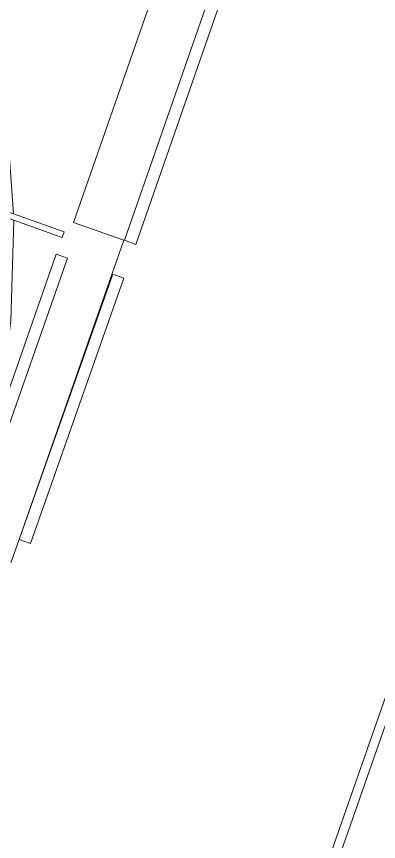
# Model space of a CAD drawing. Header units: metres. Extents: x 105146 to 106170, y 111783 to 118163.
# Drawn here: x 105901.85 to 105907.91, y 114668.46 to 114682.24 of the extents above; entities that cross this region are included whole.
import ezdxf

# ---------------------------------------------------------------- set-up
doc = ezdxf.new("R2010")
doc.units = ezdxf.units.M
doc.layers.add('20-EP-ZONA-DURA', color=253, linetype='CONTINUOUS', lineweight=13)
doc.layers.add('20-EP-ZONA-VERDE', color=84, linetype='CONTINUOUS', lineweight=13)

msp = doc.modelspace()

# ---------------------------------------------------------------- linework, layer by layer
at = {"layer": '20-EP-ZONA-DURA'}
for points in [[(105876.4239, 114580.6874), (105911.3919, 114680.4896), (105912.0317, 114682.3162), (105912.6711, 114684.1431), (105913.3092, 114685.9707), (105913.9455, 114687.7987), (105914.5794, 114689.6278), (105915.2103, 114691.4579), (105915.8374, 114693.2895), (105916.4606, 114695.1224), (105917.0785, 114696.9572), (105917.6913, 114698.7938), (105918.276, 114700.5664), (105918.4181, 114700.5181), (105918.5601, 114700.4698), (105918.5077, 114700.3208), (105918.0812, 114699.1033), (105876.1418, 114579.4593)], [(105904.6173, 114683.9875), (105902.8055, 114678.8019), (105903.6505, 114678.5065), (105901.8987, 114673.5037), (105901.7655, 114673.1265), (105901.0073, 114673.3941), (105900.8225, 114673.4593), (105900.8559, 114673.5535), (105900.9557, 114673.8365), (105901.1443, 114673.7699), (105902.7081, 114678.2021), (105902.5195, 114678.2687), (105901.5392, 114675.4903), (105901.7593, 114677.1573), (105901.8075, 114678.8381), (105902.6195, 114678.5515), (105902.6527, 114678.6459), (105901.8047, 114678.9451), (105901.7047, 114680.3381), (105901.3409, 114683.5053)]]:
    msp.add_lwpolyline(points, dxfattribs=at)
at = {"layer": '20-EP-ZONA-VERDE'}
for points in [[(105907.4171, 114688.6641), (105903.8509, 114678.4351), (105903.6627, 114678.5027), (105907.2281, 114688.7295), (105907.4171, 114688.6641)], [(105898.9297, 114679.9595), (105899.1385, 114679.8857), (105901.6025, 114679.0165), (105901.8047, 114678.9451), (105902.6527, 114678.6459), (105902.6195, 114678.5515), (105901.8075, 114678.8381), (105901.6057, 114678.9093), (105899.1495, 114679.7759), (105898.9413, 114679.8495), (105897.4357, 114680.3807), (105897.4661, 114680.4759), (105898.9297, 114679.9595)], [(105902.7081, 114678.2021), (105901.1443, 114673.7699), (105900.9557, 114673.8365), (105901.5392, 114675.4903), (105902.5195, 114678.2687), (105902.7081, 114678.2021)], [(105903.6513, 114677.8693), (105902.0873, 114673.4371), (105901.8987, 114673.5037), (105903.4627, 114677.9359), (105903.6513, 114677.8693)]]:
    msp.add_lwpolyline(points, close=True, dxfattribs=at)

doc.saveas('drawing.dxf')
